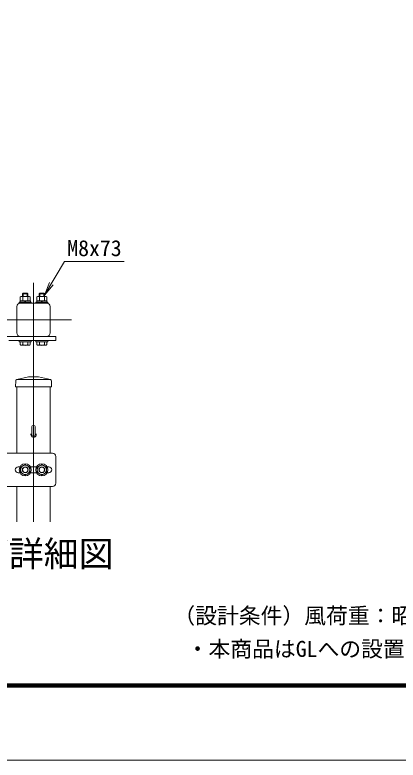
# Model space of a CAD drawing. Units: millimetres, scale not verified. Extents: x -4200 to 4200, y -2970 to 2970.
# Drawn here: x -1399 to -247, y -2970 to -726 of the extents above; entities that cross this region are included whole.
import ezdxf
from ezdxf.enums import TextEntityAlignment as Align

# ---------------------------------------------------------------- set-up
doc = ezdxf.new("R2010")
doc.units = ezdxf.units.MM
doc.header["$LTSCALE"] = 20
doc.linetypes.add('USER1', pattern=[50.8, 31.75, -6.35, 6.35, -6.35])
for name, color, linetype, lineweight in [('0-0_D-STR-TXT', 7, 'Continuous', 9), ('0-1_D-STR1', 1, 'Continuous', 18), ('0-3_0', 7, 'Continuous', 9), ('0-5_D-STR3', 3, 'Continuous', 13), ('0-6_D-BMK', 2, 'USER1', 13), ('0-C_D-TTL', 7, 'Continuous', 9)]:
    doc.layers.add(name, color=color, linetype=linetype, lineweight=lineweight)
doc.layers.add('0-B_D-TTL-TXT', color=7, linetype='Continuous')
doc.styles.add('ＭＳ ゴシック', font='')
doc.styles.get('ＭＳ ゴシック').set_extended_font_data('MS Gothic')

# ---------------------------------------------------------------- blocks, each defined once
blk = doc.blocks.new('_Open')
at = {"layer": '0-3_0'}
blk.add_line((-20, 3.33), (0, 0), dxfattribs=at)
blk.add_lwpolyline([(-20, -3.33), (0, 0), (-20, 0)], dxfattribs=at)

msp = doc.modelspace()

# ---------------------------------------------------------------- linework, layer by layer
at = {"layer": '0-0_D-STR-TXT'}
msp.add_lwpolyline([(-1070.66, -1468.54), (-1249.96, -1468.54), (-1309.03, -1568.03)], dxfattribs=at)
at = {"layer": '0-1_D-STR1'}
for p, q in [((-1393.06, -1683.64), (-1393.06, -1604.04)), ((-1382.86, -1593.84), (-1303.26, -1593.84)), ((-1293.06, -1683.64), (-1293.06, -1604.04)), ((-1382.86, -1693.84), (-1303.26, -1693.84)), ((-1358.06, -1815.79), (-1393.64, -1823.96)), ((-1358.06, -1815.79), (-1393.64, -1823.96)), ((-1358.06, -1815.79), (-1328.06, -1815.79)), ((-1328.06, -1815.79), (-1358.06, -1815.79)), ((-1328.06, -1815.79), (-1292.47, -1823.96)), ((-1328.06, -1815.79), (-1292.47, -1823.96)), ((-1396.74, -1827.79), (-1397.06, -1845.79)), ((-1396.74, -1827.79), (-1397.06, -1845.79)), ((-1293.23, -1823.79), (-1392.88, -1823.79)), ((-1289.37, -1827.79), (-1289.06, -1845.79)), ((-1397.06, -1845.79), (-1289.06, -1845.79)), ((-1289.06, -1845.79), (-1397.06, -1845.79)), ((-1393.06, -1845.79), (-1393.06, -2045.79)), ((-1293.06, -1845.79), (-1293.06, -2045.79)), ((-1393.06, -2145.79), (-1393.06, -2252.29)), ((-1293.06, -2145.79), (-1293.06, -2252.29))]:
    msp.add_line(p, q, dxfattribs=at)
for centre, radius, start, end in [((-1382.86, -1604.04), 10.2, 90.00031, 179.99985), ((-1303.26, -1604.04), 10.2, 0, 90.00028), ((-1382.86, -1683.64), 10.2, 179.99984, 269.99973), ((-1303.26, -1683.64), 10.2, 269.9997, 0), ((-1392.74, -1827.86), 4, 102.93782, 179), ((-1392.74, -1827.86), 4, 102.93782, 179), ((-1293.37, -1827.86), 4, 1, 77.06218), ((-1343.06, -1989.79), 8, 162.5424, 17.4576)]:
    msp.add_arc(centre, radius, start, end, dxfattribs=at)
at = {"layer": '0-5_D-STR3'}
for p, q in [((-1376.06, -1565.85), (-1374.06, -1563.85)), ((-1376.06, -1573.64), (-1376.06, -1565.85)), ((-1362.06, -1573.64), (-1362.06, -1563.85)), ((-1360.06, -1573.64), (-1360.06, -1565.85)), ((-1326.06, -1565.85), (-1324.06, -1563.85)), ((-1326.06, -1573.64), (-1326.06, -1565.85)), ((-1312.06, -1573.64), (-1312.06, -1563.85)), ((-1310.06, -1573.64), (-1310.06, -1565.85)), ((-1386.06, -1593.84), (-1386.06, -1590.64)), ((-1386.06, -1590.64), (-1350.06, -1590.64)), ((-1383.46, -1590.64), (-1352.66, -1590.64)), ((-1383.06, -1586.64), (-1383.06, -1575.04)), ((-1383.06, -1586.64), (-1353.06, -1586.64)), ((-1379.61, -1573.64), (-1356.52, -1573.64)), ((-1375.56, -1586.64), (-1375.56, -1575.04)), ((-1370.19, -1590.64), (-1367.88, -1586.64)), ((-1368.81, -1590.64), (-1366.5, -1586.64)), ((-1360.56, -1586.64), (-1360.56, -1575.04)), ((-1353.06, -1586.64), (-1353.06, -1575.04)), ((-1352.66, -1590.64), (-1352.66, -1586.64)), ((-1350.06, -1593.84), (-1350.06, -1590.64)), ((-1336.06, -1593.84), (-1336.06, -1590.64)), ((-1336.06, -1590.64), (-1300.06, -1590.64)), ((-1333.46, -1590.64), (-1302.66, -1590.64)), ((-1333.06, -1586.64), (-1333.06, -1575.04)), ((-1333.06, -1586.64), (-1303.06, -1586.64)), ((-1329.61, -1573.64), (-1306.52, -1573.64)), ((-1325.56, -1586.64), (-1325.56, -1575.04)), ((-1320.19, -1590.64), (-1317.88, -1586.64)), ((-1318.81, -1590.64), (-1316.5, -1586.64)), ((-1310.56, -1586.64), (-1310.56, -1575.04)), ((-1303.06, -1586.64), (-1303.06, -1575.04)), ((-1302.66, -1590.64), (-1302.66, -1586.64)), ((-1300.06, -1593.84), (-1300.06, -1590.64)), ((-1350.06, -1593.84), (-1386.06, -1593.84)), ((-1300.06, -1593.84), (-1336.06, -1593.84)), ((-1276.26, -1693.84), (-1565.06, -1693.84)), ((-1386.06, -1705.84), (-1350.06, -1705.84)), ((-1386.06, -1709.84), (-1386.06, -1705.84)), ((-1386.06, -1709.84), (-1350.06, -1709.84)), ((-1383.06, -1718.68), (-1383.06, -1709.84)), ((-1383.06, -1709.84), (-1353.06, -1709.84)), ((-1379.31, -1720.84), (-1356.8, -1720.84)), ((-1375.57, -1718.68), (-1375.57, -1709.84)), ((-1360.54, -1718.68), (-1360.54, -1709.84)), ((-1353.06, -1718.68), (-1353.06, -1709.84)), ((-1350.06, -1709.84), (-1350.06, -1705.84)), ((-1336.06, -1705.84), (-1300.06, -1705.84)), ((-1336.06, -1709.84), (-1336.06, -1705.84)), ((-1336.06, -1709.84), (-1300.06, -1709.84)), ((-1333.06, -1718.68), (-1333.06, -1709.84)), ((-1333.06, -1709.84), (-1303.06, -1709.84)), ((-1329.31, -1720.84), (-1306.8, -1720.84)), ((-1325.57, -1718.68), (-1325.57, -1709.84)), ((-1310.54, -1718.68), (-1310.54, -1709.84)), ((-1303.06, -1718.68), (-1303.06, -1709.84)), ((-1300.06, -1709.84), (-1300.06, -1705.84)), ((-1348.25, -1965.45), (-1348.25, -1989.79)), ((-1337.85, -1965.45), (-1337.85, -1989.79)), ((-1470.26, -2045.79), (-1286.26, -2045.79)), ((-1276.26, -2055.79), (-1276.26, -2135.79)), ((-1389.06, -2086.79), (-1383.64, -2086.79)), ((-1352.47, -2086.79), (-1333.64, -2086.79)), ((-1302.47, -2086.79), (-1297.06, -2086.79)), ((-1398.06, -2095.79), (-1397.86, -2095.79)), ((-1389.06, -2104.79), (-1383.64, -2104.79)), ((-1352.47, -2104.79), (-1333.64, -2104.79)), ((-1302.47, -2104.79), (-1297.06, -2104.79)), ((-1288.06, -2095.79), (-1287.86, -2095.79)), ((-1286.26, -2145.79), (-1470.26, -2145.79))]:
    msp.add_line(p, q, dxfattribs=at)
for points in [[(-1376.06, -1565.85), (-1360.06, -1565.85), (-1362.06, -1563.85)], [(-1374.06, -1573.64), (-1374.06, -1563.85), (-1362.06, -1563.85)], [(-1326.06, -1565.85), (-1310.06, -1565.85), (-1312.06, -1563.85)], [(-1324.06, -1573.64), (-1324.06, -1563.85), (-1312.06, -1563.85)], [(-1383.46, -1590.64), (-1383.46, -1586.64), (-1352.66, -1586.64)], [(-1333.46, -1590.64), (-1333.46, -1586.64), (-1302.66, -1586.64)], [(-1417.31, -1705.84), (-1276.26, -1705.84), (-1276.26, -1693.84)]]:
    msp.add_lwpolyline(points, dxfattribs=at)
for points in [[(-1368.06, -2079.59), (-1382.09, -2087.69), (-1382.09, -2103.89), (-1368.06, -2111.99), (-1354.03, -2103.89), (-1354.03, -2087.69)], [(-1318.06, -2079.59), (-1332.09, -2087.69), (-1332.09, -2103.89), (-1318.06, -2111.99), (-1304.03, -2103.89), (-1304.03, -2087.69)]]:
    msp.add_lwpolyline(points, close=True, dxfattribs=at)
for centre, radius in [((-1368.06, -2095.79), 18), ((-1368.06, -2095.79), 14.07), ((-1368.06, -2095.79), 9), ((-1318.06, -2095.79), 18), ((-1318.06, -2095.79), 14.07), ((-1318.06, -2095.79), 9), ((-1368.06, -2095.79), 8), ((-1318.06, -2095.79), 8)]:
    msp.add_circle(centre, radius, dxfattribs=at)
for centre, radius, start, end in [((-1379.31, -1579.33), 5.7, 48.83491, 131.16509), ((-1368.06, -1594.43), 20.79, 68.85295, 111.14705), ((-1356.81, -1579.34), 5.7, 48.86505, 131.13495), ((-1329.31, -1579.33), 5.7, 48.83491, 131.16509), ((-1318.06, -1594.43), 20.79, 68.85295, 111.14705), ((-1306.81, -1579.34), 5.7, 48.86505, 131.13495), ((-1379.31, -1716.52), 4.32, 210, 330), ((-1368.06, -1706.69), 14.16, 237.93138, 302.06862), ((-1356.8, -1716.52), 4.32, 210, 330), ((-1329.31, -1716.52), 4.32, 210, 330), ((-1318.06, -1706.69), 14.16, 237.93138, 302.06862), ((-1306.8, -1716.52), 4.32, 210, 330), ((-1343.05, -1989.79), 5.2, 180, 0), ((-1286.26, -2055.79), 10, 0, 90), ((-1389.06, -2095.79), 9, 90, 180), ((-1297.06, -2095.79), 9, 0, 90), ((-1389.06, -2095.79), 9, 180, 270), ((-1297.06, -2095.79), 9, 270, 0), ((-1286.26, -2135.79), 10, 270, 0)]:
    msp.add_arc(centre, radius, start, end, dxfattribs=at)
msp.add_ellipse((-1343.05, -1965.48), major_axis=(-5.2, 0), ratio=0.649974, start_param=3.1415927, end_param=6.2831853, dxfattribs=at)
at = {"layer": '0-6_D-BMK'}
for p, q in [((-1343.06, -1631.62), (-1343.06, -1532.61)), ((-1343.06, -1631.62), (-1343.06, -2252.29)), ((-1228.66, -1643.84), (-1449.52, -1643.85))]:
    msp.add_line(p, q, dxfattribs=at)
at = {"layer": '0-C_D-TTL', "color": 2, "lineweight": 18}
msp.add_lwpolyline([(-4200, 2970), (4200, 2970), (4200, -2970), (-4200, -2970)], close=True, dxfattribs=at)
at = {"layer": '0-C_D-TTL'}
for points in [[(-3930, 2750), (3930, 2750), (3930, -2750), (-3930, -2750)], [(-3927.5, 2747.5), (3927.5, 2747.5), (3927.5, -2747.5), (-3927.5, -2747.5)], [(-3925, 2745), (3925, 2745), (3925, -2745), (-3925, -2745)], [(-3922.5, 2742.5), (3922.5, 2742.5), (3922.5, -2742.5), (-3922.5, -2742.5)], [(-3920, 2740), (3920, 2740), (3920, -2740), (-3920, -2740)]]:
    msp.add_lwpolyline(points, close=True, dxfattribs=at)

# ---------------------------------------------------------------- block references
at = {"layer": '0-0_D-STR-TXT', "xscale": 2, "yscale": 2, "rotation": 239.29963}
msp.add_blockref('_Open', (-1310.06, -1569.75), dxfattribs=at)

# ---------------------------------------------------------------- texts
at = {"layer": '0-0_D-STR-TXT', "style": 'ＭＳ ゴシック'}
for s, p in [('M8x73', (-1241.54, -1466.59)), ('（設計条件）風荷重：昭和57年改正 建築基準法・同施行令に基づく風圧力に準拠。', (-922.45, -2573.6)), ('・本商品はGLへの設置を基準としております。他の条件でご使用の際は別途ご相談ください。 ', (-882.45, -2673.6))]:
    msp.add_text(s, height=48.09, dxfattribs=at).set_placement(p, align=Align.BOTTOM_LEFT)
at = {"layer": '0-B_D-TTL-TXT', "style": 'ＭＳ ゴシック'}
msp.add_text('丁番部詳細図', height=76.98, dxfattribs=at).set_placement((-1732.52, -2410), align=Align.BOTTOM_LEFT)

doc.saveas('drawing.dxf')
